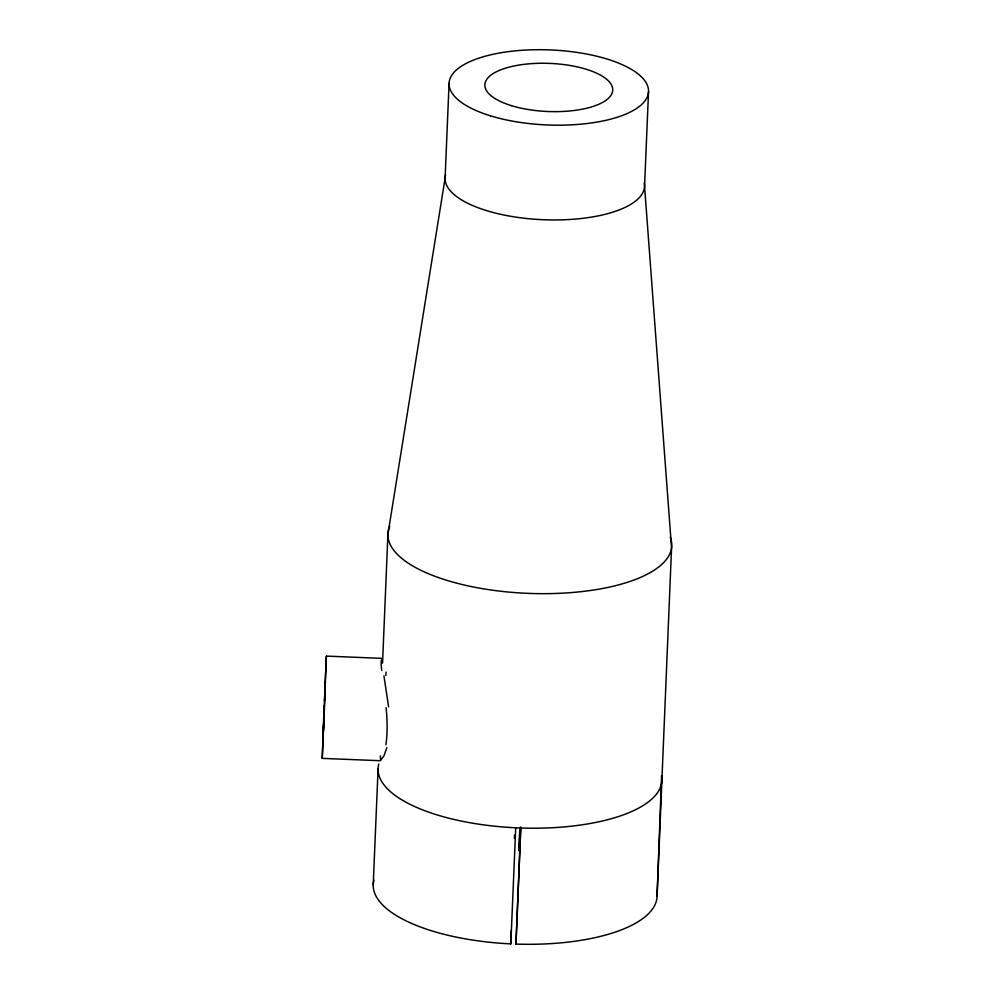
<?xml version="1.0" encoding="UTF-8"?>
<svg xmlns="http://www.w3.org/2000/svg" width="994" height="994" viewBox="0 0 994 994"><rect width="100%" height="100%" fill="white"/><g stroke="black" fill="none" stroke-linecap="round" stroke-linejoin="round"><path stroke-width="1.49" d="M373.943 880.1A142.043 53.44 2.4 0 0 510.841 943.878L511.289 930.396M656.661 891.581A142.043 53.44 2.4 0 1 515.961 944.089L520.744 826.909M661.594 775.879L657.059 896.339L671.559 547.967L644.559 186.263L648.535 91.498M323.709 720.451L323.274 732.814L323.858 720.153M323.969 713.742L322.23 758.372L380.043 760.708M324.653 700.758L325.349 681.685L324.479 701.093M323.622 720.24L324.206 705.777M324.181 708.337L326.392 656.127L324.653 694.943M324.715 701.429L323.969 719.557M324.143 713.406L322.242 758.347M373.222 884.822L378.093 768.735M449.077 83.397L445.101 178.162L387.921 534.188L382.541 663.135M514.407 838.166L514.532 835.072M510.841 943.878L515.712 827.791M519.837 827.99L519.005 850.752L519.974 827.542M515.961 944.089L520.819 828.002M386.902 747.587L383.945 755.838L380.391 760.596M326.392 656.102L382.491 658.388M383.945 675.883L388.604 706.871M661.569 775.742A142.043 53.44 2.4 0 1 517.949 827.89A142.043 53.44 2.4 0 1 378.801 764.013M670.316 537.381A142.043 53.44 2.4 0 1 528.622 593.381A142.043 53.44 2.4 0 1 389.723 526.385M644.261 182.871A99.81 37.548 2.4 0 1 543.606 219.736A99.81 37.548 2.4 0 1 445.623 174.807M385.784 675.547A50.433 7.803 86.8 0 1 386.094 672.056M381.758 670.441A49.228 6.076 73.9 0 1 381.51 659.842M386.082 707.616A48.781 12.425 84.7 0 1 385.883 744.742M380.627 759.876A49.228 6.188 -73.4 0 1 380.391 755.862M490.377 115.801A99.81 37.548 2.4 0 0 648.013 94.852A99.81 37.548 2.4 0 0 508.009 51.688A99.81 37.548 2.4 0 0 490.377 115.801M511.351 105.625A63.976 24.067 2.4 0 0 612.403 92.194A63.976 24.067 2.4 0 0 522.658 64.523A63.976 24.067 2.4 0 0 511.351 105.625"/></g></svg>
